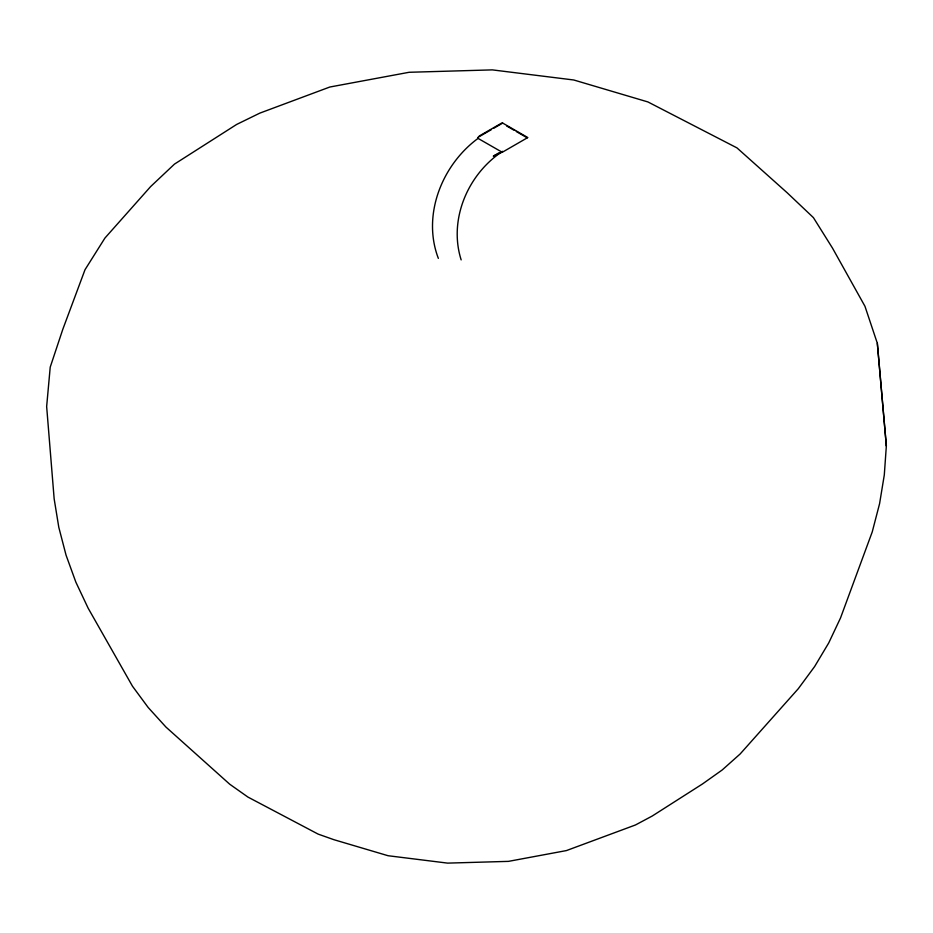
<?xml version="1.0" encoding="UTF-8"?>
<svg xmlns="http://www.w3.org/2000/svg" width="933" height="933" viewBox="0 0 933 933"><rect width="100%" height="100%" fill="white"/><g stroke="black" fill="none" stroke-linecap="round" stroke-linejoin="round"><path stroke-width="1.4" d="M886.35 445.904L884.297 474.944L879.586 503.657L872.25 531.88L840.516 617.973L828.737 642.919L814.626 666.547L798.263 688.741L740.137 753.981L722.154 770.005L702.479 783.965L652.237 816.025L635.49 824.959L566.424 850.581L508.45 861.369L447.618 863.118L388.07 855.724L333.862 839.677L318.153 834.114L247.933 797.074L229.705 784.198L165.946 727.064L148.172 707.482L132.474 686.21L88.157 608.199L75.853 582.134L66.045 555.123L58.802 527.32L54.161 498.875L46.65 406.543L50.219 367.147L62.768 329.407L85.008 269.719L104.928 238.055L150.645 186.565L174.483 164.103L236.655 124.439L259.829 113.126L329.816 87.026L409.12 72.284L492.332 69.882L573.783 79.993L647.922 101.942L736.977 147.892L787.242 192.828L813.424 217.634L832.539 248.178L864.961 306.281L877.335 343.309L886.35 445.904L877.335 343.309M461.159 259.887C448.376 219.675 467.76 174.168 502.572 151.333M478.116 138.341C441.88 164.931 421.868 215.22 438.347 258.371M479.13 136.09L501.674 123.074M477.696 137.536L491.423 129.605M493.919 128.159L502.665 123.109M499.377 152.615L493.312 156.114L502.082 152.184L477.941 138.329M502.759 151.997L527.728 137.583M502.444 122.923L527.588 137.443M506.619 125.943L513.861 130.13M516.276 131.518L527.145 137.792"/></g></svg>
